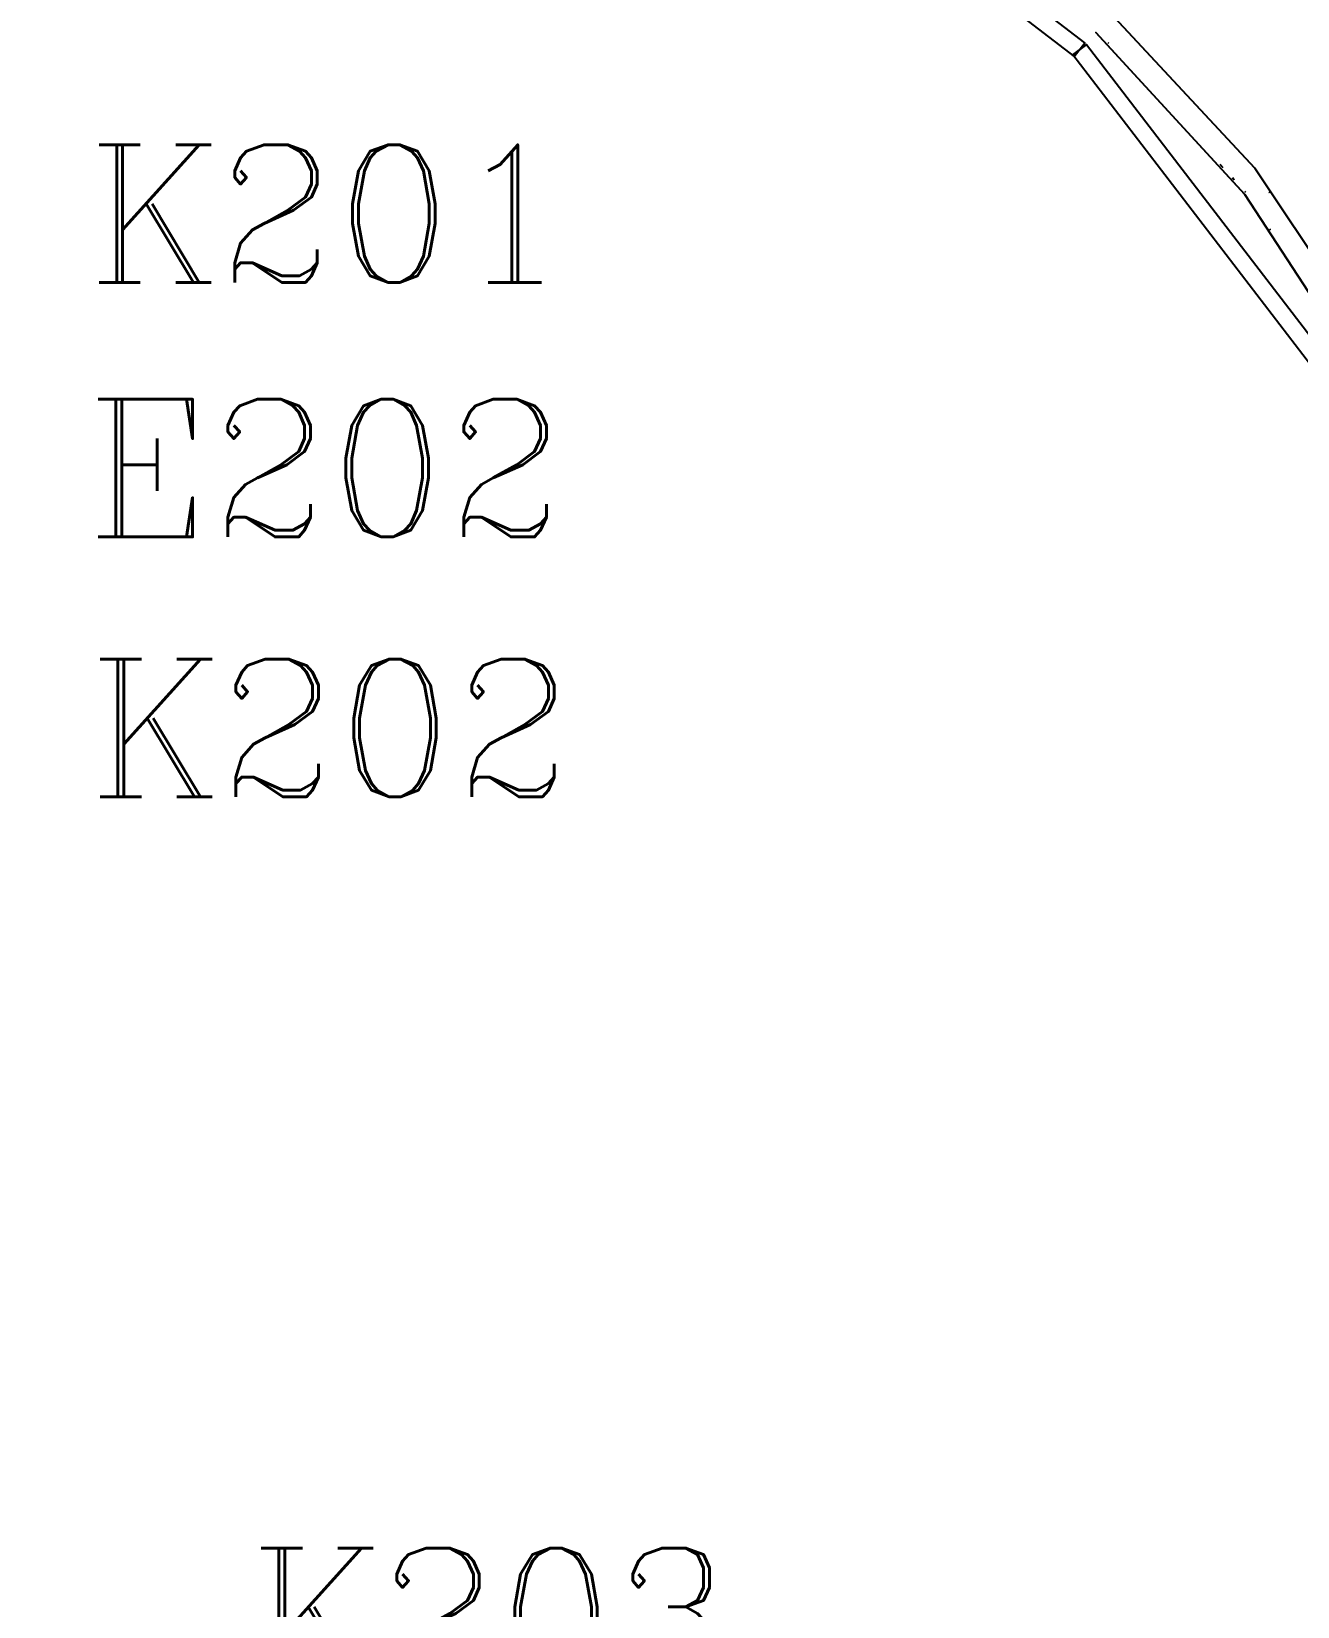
# Model space of a CAD drawing. Extents: x -57244 to 324435, y 15553 to 159369.
# Drawn here: x 102214 to 106814, y 43164 to 48886 of the extents above; entities that cross this region are included whole.
import ezdxf

# ---------------------------------------------------------------- set-up
doc = ezdxf.new("R2010")
doc.units = 0
doc.header["$LTSCALE"] = 2000
doc.header["$MEASUREMENT"] = 0
doc.layers.add('BASE', color=253, linetype='CONTINUOUS')
doc.styles.add('ROMANC', font='ROMANC', dxfattribs={"height": 0.2})

msp = doc.modelspace()

# ---------------------------------------------------------------- linework, layer by layer
at = {"layer": 'BASE', "linetype": 'Continuous'}
for p, q in [((106047, 48838.8), (105997.4, 48800.7)), ((106126.9, 48844.1), (106126.1, 48844.9)), ((106126.1, 48844.9), (106126.9, 48844.1)), ((106126.9, 48844.1), (106126.1, 48844.9)), ((106126.9, 48844.1), (106126.1, 48844.9)), ((106126.9, 48844.1), (106126.1, 48844.9)), ((106126.9, 48844.1), (106126.1, 48844.9)), ((106126.9, 48844.1), (106126.1, 48844.9)), ((106126.9, 48844.1), (106126.1, 48844.9)), ((106126.9, 48844.1), (106126.1, 48844.9)), ((106126.9, 48844.1), (106126.1, 48844.9)), ((106126.9, 48844.1), (106126.1, 48844.9)), ((106126.9, 48844.1), (106126.1, 48844.9)), ((106126.9, 48844.1), (106126.1, 48844.9)), ((106126.9, 48844.1), (106126.1, 48844.9)), ((106542.9, 48392.1), (106532.9, 48403.1)), ((106532.9, 48403.1), (106542.9, 48392.1)), ((106532.9, 48403.1), (106542.9, 48392.1)), ((106542.9, 48392.1), (106532.9, 48403.1)), ((106542.9, 48392.1), (106532.9, 48403.1)), ((106532.9, 48403.1), (106542.9, 48392.1)), ((106542.9, 48392.1), (106532.9, 48403.1)), ((106532.9, 48403.1), (106542.9, 48392.1)), ((106542.9, 48392.1), (106532.9, 48403.1)), ((106532.9, 48403.1), (106542.9, 48392.1)), ((106542.9, 48392.1), (106532.9, 48403.1)), ((106532.9, 48403.1), (106542.9, 48392.1)), ((106542.9, 48392.1), (106532.9, 48403.1)), ((106532.9, 48403.1), (106542.9, 48392.1)), ((106578.1, 48354), (106584.5, 48346.9)), ((106584.5, 48346.9), (106578.1, 48354)), ((106578.1, 48354), (106584.5, 48346.9)), ((106578.1, 48354), (106584.5, 48346.9)), ((106578.1, 48354), (106584.5, 48346.9)), ((106578.1, 48354), (106584.5, 48346.9)), ((106578.1, 48354), (106584.5, 48346.9)), ((106578.1, 48354), (106584.5, 48346.9)), ((106578.1, 48354), (106584.5, 48346.9)), ((106578.1, 48354), (106584.5, 48346.9)), ((106578.1, 48354), (106584.5, 48346.9)), ((106578.1, 48354), (106584.5, 48346.9)), ((106578.1, 48354), (106584.5, 48346.9)), ((106578.1, 48354), (106584.5, 48346.9)), ((106626.2, 48301.7), (106623.3, 48304.9)), ((106626.2, 48301.7), (106623.3, 48304.9)), ((106626.2, 48301.7), (106623.3, 48304.9)), ((106626.2, 48301.7), (106623.3, 48304.9)), ((106626.2, 48301.7), (106623.3, 48304.9)), ((106626.2, 48301.7), (106623.3, 48304.9)), ((106626.2, 48301.7), (106623.3, 48304.9)), ((106626.2, 48301.7), (106623.3, 48304.9)), ((106626.2, 48301.7), (106623.3, 48304.9)), ((106626.2, 48301.7), (106623.3, 48304.9)), ((106626.2, 48301.7), (106623.3, 48304.9)), ((106626.2, 48301.7), (106623.3, 48304.9)), ((106626.2, 48301.7), (106623.3, 48304.9)), ((106626.2, 48301.7), (106623.3, 48304.9)), ((106711.9, 48301.7), (106713.7, 48299.5)), ((106714.9, 48166.1), (106713.7, 48168)), ((106713.7, 48168), (106714.9, 48166.1)), ((106714.9, 48166.1), (106713.7, 48168))]:
    msp.add_line(p, q, dxfattribs=at)
for points in [[(104696.4, 49797.7), (106003.2, 48795), (106041.3, 48844.6), (104734.4, 49847.3)], [(105951.7, 49150.2), (106659.1, 48389.4), (105951.7, 49150.2), (105132.2, 49788.6)], [(105997.4, 48800.7), (106047, 48838.8), (107049.8, 47531.9), (107000.2, 47493.9)], [(106659.1, 48389.4), (107236.2, 47525.7)], [(106713.7, 48299.5), (106711.9, 48301.7)], [(106713.7, 48168), (106714.9, 48166.1)], [(106713.7, 48168), (106714.9, 48166.1)], [(106713.7, 48168), (106714.9, 48166.1)], [(106713.7, 48168), (106714.9, 48166.1)], [(106713.7, 48168), (106714.9, 48166.1)], [(106713.7, 48168), (106714.9, 48166.1)]]:
    msp.add_lwpolyline(points, close=True, dxfattribs=at)
for points in [[(106035.7, 48837.3), (106041.3, 48844.6), (104734.4, 49847.3), (104725, 49835.1)], [(107236.2, 47525.7), (106659.1, 48389.4), (105951.7, 49150.2), (106659.1, 48389.4)], [(106080.9, 48882.6), (106623, 48293.8), (107201.8, 47407.8), (107626.9, 46438.6), (107886.7, 45412.7), (107974.1, 44357.9), (107886.7, 43303.2), (107626.9, 42277.3), (107201.8, 41308.1), (106623, 40422.1), (105906.2, 39643.5), (105071, 38993.4), (104140.2, 38489.7), (103139.2, 38146.1), (102095.3, 37971.9), (101037, 37971.9), (99993.1, 38146.1), (98992.1, 38489.7), (98399.2, 38810.6)], [(106022.2, 48819.8), (105997.4, 48800.7), (105999.9, 48797.5)], [(105999.9, 48797.5), (105999.9, 48797.5), (105997.4, 48800.7), (106022.2, 48819.8)]]:
    msp.add_lwpolyline(points, dxfattribs=at)

# ---------------------------------------------------------------- texts
at = {"layer": 'BASE', "linetype": 'Continuous', "style": 'ROMANC'}
for s, p in [('K201', (102416.9, 47974.7)), ('E202', (102413.7, 47050.1)), ('K202', (102420.9, 46106.2)), ('K203', (103005.8, 42876.9))]:
    msp.add_text(s, height=500, dxfattribs=at).set_placement(p)

# ---------------------------------------------------------------- meshes
at = {"layer": 'BASE', "linetype": 'Continuous'}
mesh = msp.add_polyface(dxfattribs=at)
corners = [(98399.2, 38810.6), (98992.1, 38489.7), (98992.1, 38489.7), (99993.1, 38146.1), (99993.1, 38146.1), (101037, 37971.9), (101037, 37971.9), (102095.3, 37971.9), (102095.3, 37971.9), (103139.2, 38146.1), (103139.2, 38146.1), (104140.2, 38489.7), (104140.2, 38489.7), (105071, 38993.4), (105071, 38993.4), (105906.2, 39643.5), (105906.2, 39643.5), (106623, 40422.1), (106623, 40422.1), (107201.8, 41308.1), (107201.8, 41308.1), (107201.8, 41308.1), (107626.9, 42277.3), (107626.9, 42277.3), (107886.7, 43303.2), (107886.7, 43303.2), (107974.1, 44357.9), (107974.1, 44357.9), (107886.7, 45412.7), (107886.7, 45412.7), (107626.9, 46438.6), (107626.9, 46438.6), (107201.8, 47407.8), (107201.8, 47407.8), (106623, 48293.8), (106623, 48293.8), (106080.9, 48882.6)]
mesh.append_faces([[corners[k] for k in face] for face in [(0, 0, 2, 1), (1, 2, 4, 3), (3, 4, 6, 5), (5, 6, 8, 7), (7, 8, 10, 9), (9, 10, 12, 11), (11, 12, 14, 13), (13, 14, 16, 15), (15, 16, 18, 17), (17, 18, 20, 19), (20, 21, 23, 22), (22, 23, 25, 24), (24, 25, 27, 26), (26, 27, 29, 28), (28, 29, 31, 30), (30, 31, 33, 32), (32, 33, 35, 34), (34, 35, 36, 36)]], dxfattribs={"vtx0": -1, "vtx2": -1})

doc.saveas('drawing.dxf')
